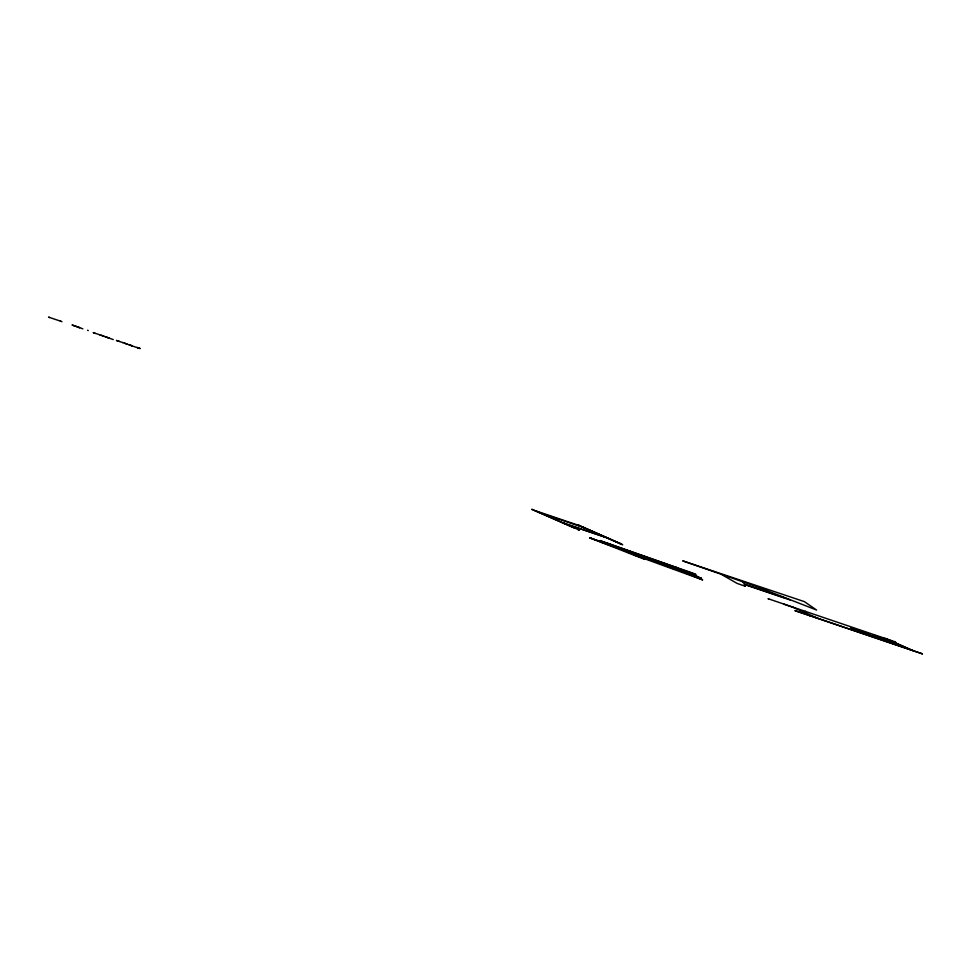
<?xml version="1.0" encoding="UTF-8"?>
<svg xmlns="http://www.w3.org/2000/svg" width="971" height="971" viewBox="0 0 971 971"><rect width="100%" height="100%" fill="white"/><g stroke="black" fill="none" stroke-linecap="round" stroke-linejoin="round"><path stroke-width="1.46" d="M683.208 571.98L683.681 571.47L670.597 566.833M675.391 567.974L676.617 567.683L674.869 566.882M675.088 567.877L676.386 567.586M674.796 567.768L676.156 567.477L608.696 543.796L599.811 541.551M661.045 562.937L693.294 574.334M635.641 555.363L653.726 560.922M745.255 586.253L737.11 583.413L722.145 574.844M692.323 572.951L695.928 574.541L676.302 567.756M648.082 558.774L696.632 575.827M851.227 627.873L853.388 628.662L851.203 627.885M859.129 631.368L861.289 632.157L860.318 631.769M674.554 569.164L653.119 560.68M598.306 540.908L607.373 543.226L610.249 544.464L601.28 542.231L662.695 563.738M597.748 540.677L607.373 543.226M644.708 559.369L589.761 537.861L590.562 538.068M604.727 542.461L599.944 540.556L692.335 572.975M696.583 575.791L693.294 574.298M676.047 568.703L669.917 566.566M683.681 571.676L701.535 578.498M589.785 537.849L597.529 540.58M635.374 553.688L636.029 553.834M635.629 553.701L635.702 553.907M635.058 553.616L635.119 553.737M636.855 554.15L637.498 554.259L635.459 553.761M635.92 553.834L636.733 554.077M702.555 579.857L637.534 556.177M623.94 550.314L637.874 556.237M60.942 321.304L48.55 317.104L49.545 317.553M99.443 334.679L113.267 339.571M122.625 342.532L136.45 347.424M136.899 347.412L139.727 348.371M106.47 337.155L108.691 337.896M129.653 345.008L131.862 345.749M137.676 347.727L139.885 348.468M577.818 524.874L620.445 543.626L619.037 543.153M535.264 510.685L579.918 525.809M540.252 512.894L584.906 528.018M563.35 522.981L605.2 537.169M786.146 598.379L745.097 584.445L742.512 581.787M563.496 523.199L606.025 537.521M606.754 537.849L608.149 538.322M790.091 599.944L744.235 584.445L745.327 586.253M574.383 528.018L531.756 509.277L579.42 530.105L578.012 529.632M793.004 607.324L783.876 604.144M921.515 653.495L794.897 610.601L922.341 653.859M662.173 563.568L661.178 563.083L692.457 574.031M625.676 550.363L621.901 549.149L624.79 550.254M625.47 550.496L629.281 551.71L624.923 549.853L629.123 551.188M611.317 545.593L612.956 546.163A15.22 0.607 20.1 0 0 615.177 546.904L617.932 547.717L612.203 545.411L616.476 546.77M625.118 550.375L631.963 552.268L629.426 551.297M662.222 563.556L590.356 538.031M614.485 546.26L619.11 547.765L616.767 546.879M614.17 546.272L611.621 545.399A15.245 0.607 20.1 0 0 609.485 544.682L606.644 543.845L610.808 545.423M641.188 556.456L651.954 560.255M637.425 556.14L623.685 550.241M857.442 630.519C855.135 629.888 860.609 631.611 857.672 630.701M641.418 556.504L642.401 556.881M854.893 629.378C857.879 630.58 852.805 628.625 854.953 629.499M860.221 631.842L859.092 631.393M636.211 555.691L637.17 555.982M668.898 566.19L702.506 579.845M679.032 569.261L675.707 567.901L679.566 569.455M686.546 572.344L701.402 578.425M687.031 572.514L701.353 578.376M638.02 555.242L639.877 556.055M640.107 555.982L641.151 556.395M894.764 641.625L895.578 641.977L768.025 598.694L768.85 599.058M921.637 653.532L922.45 653.896M886.948 639.064L913.007 650.606M884.727 638.226L911.599 650.133M805.117 611.257L805.942 611.621M792.19 606.96L818.237 618.503M809.11 615.335L809.935 615.687M577.891 524.91L622.678 544.755L583.51 527.544M139.411 348.261L140.067 348.553M137.202 347.509L137.858 347.8M131.206 345.458L132.044 345.834M128.997 344.717L129.835 345.081M124.604 343.127L127.419 344.365M122.807 342.617L116.399 340.433L118.389 341.307M118.377 341.015L119.384 341.452M108.036 337.617L108.861 337.981M105.827 336.864L106.652 337.228M101.421 335.274L104.237 336.512M99.625 334.764L93.216 332.58L95.219 333.466M87.511 330.249L88.276 330.589M82.863 328.841L72.048 324.933L74.318 325.94M78.02 327.009L79.561 327.7L75.677 326.22M60.384 321.061L61.938 321.741M872.965 634.876L890.953 641.491L873.014 634.864M857.636 629.766L869.118 634.002L857.696 629.766M868.717 634.67L880.199 638.906L868.778 634.67M887.312 640.969L898.794 645.205L887.312 640.969M644.902 559.393L643.445 558.264L644.902 559.381M682.953 560.935L756.688 586.642L816.599 610.043L804.364 601.632L682.953 560.935"/></g></svg>
